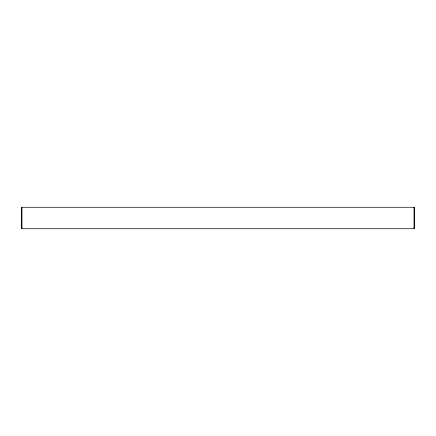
<?xml version="1.0" encoding="UTF-8"?>
<svg xmlns="http://www.w3.org/2000/svg" width="436" height="436" viewBox="0 0 436 436"><rect width="100%" height="100%" fill="white"/><g stroke="black" fill="none" stroke-linecap="round" stroke-linejoin="round"><path stroke-width="0.65" d="M414.14 207.269L414.14 228.731M21.86 207.269L21.86 228.731M414.2 207.269L21.8 207.269L21.8 228.731L414.2 228.731L414.2 207.269"/></g></svg>
